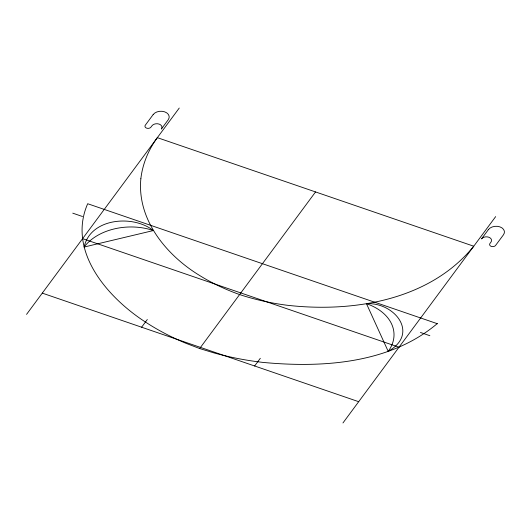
<?xml version="1.0" encoding="UTF-8"?>
<svg xmlns="http://www.w3.org/2000/svg" width="531" height="531" viewBox="0 0 531 531"><rect width="100%" height="100%" fill="white"/><g stroke="black" fill="none" stroke-linecap="round" stroke-linejoin="round"><path stroke-width="0.8" d="M84.15 247.034C90.29 218.002 133.208 214.444 153.353 230.554L84.15 247.034A51.308 35.643 -2.2 0 1 153.353 230.554M26.55 314.385L179.252 108.045M141.604 327.222L147.313 319.516M437.498 323.757L87.688 203.725C66.82 251.402 108.112 298.057 145.753 322.237A243.337 169.037 -2.2 0 0 185.91 343.278L199.656 348.542L315.547 191.937M254.608 365.998L260.316 358.292M342.96 422.955L495.662 216.615M437.199 323.658C389.575 363.781 322.237 368.043 262.772 362.388A243.337 169.037 -2.2 0 1 214.039 352.929L199.656 348.542M388.194 351.356C419.762 333.508 394.487 302.132 366.47 303.679L388.194 351.356A51.308 35.643 -2.2 0 0 366.47 303.679M72.76 213.163L82.524 216.515M420.439 332.466L429.851 335.698M82.604 238.645L399.013 347.214M42.288 293.125L358.697 401.695M140.854 178.748C136.932 219.622 166.276 255.066 199.291 275.277A197.26 137.025 -2.2 0 0 239.6 294.559A197.26 137.025 -2.2 0 0 286.348 305.152C352.352 312.918 429.665 300.526 473.752 246.218L157.342 137.648C148.527 149.715 142.547 163.853 140.854 178.748M153.18 114.557L145.308 125.19A3.186 2.217 -2.2 0 0 146.662 128.15A3.186 2.217 -2.2 0 0 150.963 127.128L151.946 125.801A5.317 3.69 -2.2 0 1 159.114 124.095A5.317 3.69 -2.2 0 1 161.364 129.033L168.247 119.727A8.503 5.907 -2.2 0 0 164.643 111.829A8.503 5.907 -2.2 0 0 153.18 114.557M488.42 229.591L481.537 238.89A5.317 3.69 -2.2 0 1 488.706 237.184A5.317 3.69 -2.2 0 1 490.956 242.123L489.974 243.45A3.186 2.217 -2.2 0 0 491.321 246.417A3.186 2.217 -2.2 0 0 495.622 245.388L503.488 234.762A8.503 5.907 -2.2 0 0 499.89 226.863A8.503 5.907 -2.2 0 0 488.42 229.591"/></g></svg>
